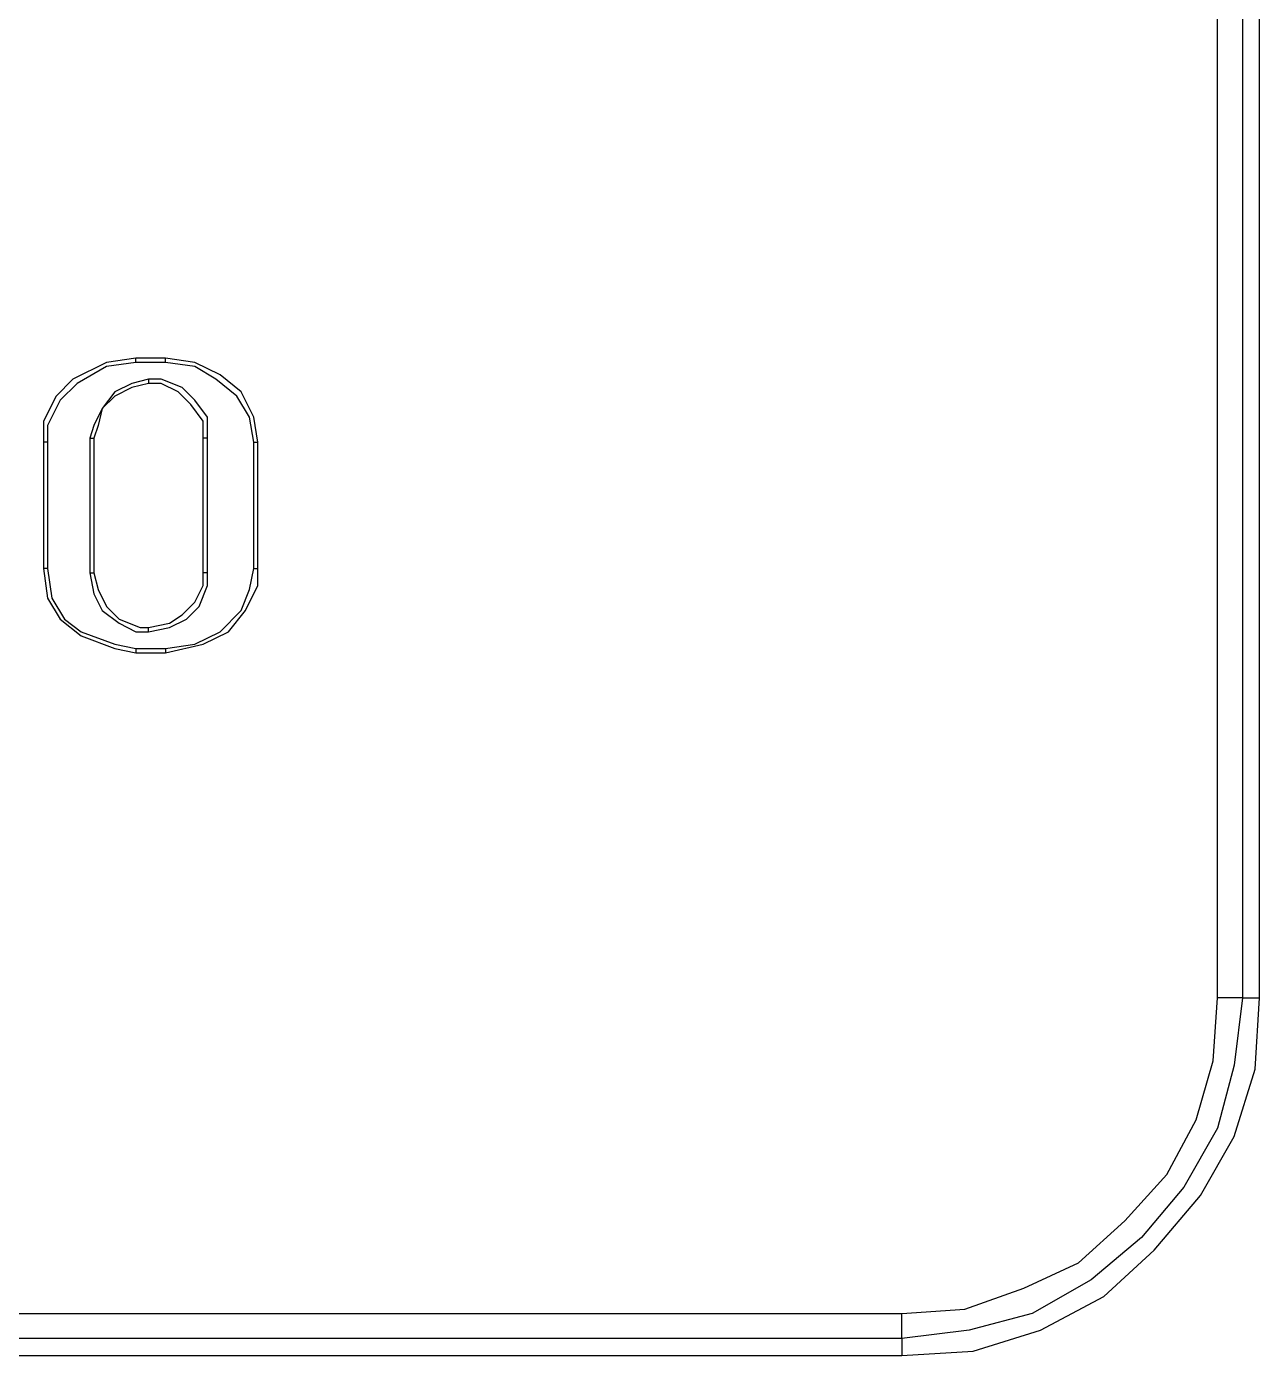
# Model space of a CAD drawing. Header units: centimetres. Extents: x -4.9 to 8, y -12.7 to 4.
# Drawn here: x 2.601 to 3.634, y -8.291 to -7.177 of the extents above; entities that cross this region are included whole.
import ezdxf

# ---------------------------------------------------------------- set-up
doc = ezdxf.new("R2010")
doc.units = ezdxf.units.CM
doc.header["$MEASUREMENT"] = 0
doc.layers.add('Layer 1', color=7, linetype='Continuous')

msp = doc.modelspace()

# ---------------------------------------------------------------- linework, layer by layer
at = {"layer": 'Layer 1', "color": 250, "lineweight": 25}
for points in [[(3.59919, -7.99084), (3.59919, -7.99084), (3.59919, 3.64729), (3.59919, 3.64729)], [(3.62034, 3.64729), (3.62034, 3.64729), (3.62034, -7.99084), (3.62034, -7.99084)], [(3.63445, -7.99084), (3.63445, -7.99084), (3.63445, 3.64729), (3.63445, 3.64729)], [(2.69255, -7.45815), (2.69255, -7.45815), (2.69255, -7.45462), (2.69255, -7.45462)], [(2.71723, -7.45462), (2.71723, -7.45462), (2.69255, -7.45462), (2.69255, -7.45462)], [(2.71723, -7.45815), (2.71723, -7.45815), (2.69255, -7.45815), (2.69255, -7.45815)], [(2.71723, -7.45815), (2.71723, -7.45815), (2.71723, -7.45462), (2.71723, -7.45462)], [(2.70313, -7.47226), (2.70313, -7.47226), (2.70313, -7.47579), (2.70313, -7.47579)], [(2.61845, -7.52518), (2.61845, -7.52518), (2.61494, -7.52518), (2.61494, -7.52518)], [(2.61494, -7.52518), (2.61494, -7.52518), (2.61494, -7.63101), (2.61494, -7.63101)], [(2.61845, -7.52518), (2.61845, -7.52518), (2.61845, -7.63101), (2.61845, -7.63101)], [(2.65373, -7.52165), (2.65373, -7.52165), (2.65373, -7.63454), (2.65373, -7.63454)], [(2.65373, -7.52165), (2.65373, -7.52165), (2.65727, -7.52165), (2.65727, -7.52165)], [(2.65727, -7.52165), (2.65727, -7.52165), (2.65727, -7.63454), (2.65727, -7.63454)], [(2.75252, -7.52165), (2.75252, -7.52165), (2.74898, -7.52165), (2.74898, -7.52165)], [(2.74898, -7.63454), (2.74898, -7.63454), (2.74898, -7.52165), (2.74898, -7.52165)], [(2.75252, -7.63454), (2.75252, -7.63454), (2.75252, -7.52165), (2.75252, -7.52165)], [(2.79132, -7.63101), (2.79132, -7.63101), (2.79132, -7.52518), (2.79132, -7.52518)], [(2.79132, -7.52518), (2.79132, -7.52518), (2.79484, -7.52518), (2.79484, -7.52518)], [(2.79484, -7.63101), (2.79484, -7.63101), (2.79484, -7.52518), (2.79484, -7.52518)], [(2.61845, -7.63101), (2.61845, -7.63101), (2.61494, -7.63101), (2.61494, -7.63101)], [(2.79132, -7.63101), (2.79132, -7.63101), (2.79484, -7.63101), (2.79484, -7.63101)], [(2.65373, -7.63454), (2.65373, -7.63454), (2.65727, -7.63454), (2.65727, -7.63454)], [(2.75252, -7.63454), (2.75252, -7.63454), (2.74898, -7.63454), (2.74898, -7.63454)], [(2.70313, -7.68393), (2.70313, -7.68393), (2.70313, -7.6804), (2.70313, -7.6804)], [(2.69255, -7.69804), (2.69255, -7.69804), (2.71723, -7.69804), (2.71723, -7.69804)], [(2.69255, -7.69804), (2.69255, -7.69804), (2.69255, -7.70157), (2.69255, -7.70157)], [(2.71723, -7.69804), (2.71723, -7.69804), (2.71723, -7.70157), (2.71723, -7.70157)], [(2.69255, -7.70157), (2.69255, -7.70157), (2.71723, -7.70157), (2.71723, -7.70157)], [(3.62034, -7.99084), (3.62034, -7.99084), (3.63445, -7.99084), (3.63445, -7.99084)], [(-4.58527, -8.25543), (-4.58527, -8.25543), (3.33459, -8.25543), (3.33459, -8.25543)], [(3.33459, -8.27659), (3.33459, -8.27659), (-4.58527, -8.27659), (-4.58527, -8.27659)], [(3.33459, -8.27659), (3.33459, -8.27659), (3.33459, -8.29071), (3.33459, -8.29071)], [(-0.21435, -8.29071), (-0.21435, -8.29071), (3.33459, -8.29071), (3.33459, -8.29071)]]:
    msp.add_open_spline(points, degree=3, dxfattribs=at)
for points, knots in [([(2.69255, -7.45462), (2.69255, -7.45462), (2.66784, -7.45815), (2.66784, -7.45815), (2.66784, -7.45815), (2.66784, -7.45815), (2.63963, -7.47226), (2.63963, -7.47226), (2.63963, -7.47226), (2.63963, -7.47226), (2.62552, -7.48637), (2.62552, -7.48637), (2.62552, -7.48637), (2.62552, -7.48637), (2.61494, -7.50754), (2.61494, -7.50754), (2.61494, -7.50754), (2.61494, -7.50754), (2.61494, -7.52518), (2.61494, -7.52518)], [0, 0, 0, 0, 0.1666667, 0.1666667, 0.1666667, 0.1666667, 0.3333333, 0.3333333, 0.3333333, 0.3333333, 0.5, 0.5, 0.5, 0.5, 0.6666667, 0.6666667, 0.6666667, 0.6666667, 1, 1, 1, 1]), ([(2.69255, -7.45815), (2.69255, -7.45815), (2.66784, -7.46168), (2.66784, -7.46168), (2.66784, -7.46168), (2.66784, -7.46168), (2.64316, -7.47579), (2.64316, -7.47579), (2.64316, -7.47579), (2.64316, -7.47579), (2.62905, -7.4899), (2.62905, -7.4899), (2.62905, -7.4899), (2.62905, -7.4899), (2.61845, -7.51107), (2.61845, -7.51107), (2.61845, -7.51107), (2.61845, -7.51107), (2.61845, -7.52518), (2.61845, -7.52518)], [0, 0, 0, 0, 0.1666667, 0.1666667, 0.1666667, 0.1666667, 0.3333333, 0.3333333, 0.3333333, 0.3333333, 0.5, 0.5, 0.5, 0.5, 0.6666667, 0.6666667, 0.6666667, 0.6666667, 1, 1, 1, 1]), ([(2.79484, -7.52518), (2.79484, -7.52518), (2.79132, -7.50401), (2.79132, -7.50401), (2.79132, -7.50401), (2.79132, -7.50401), (2.78073, -7.48284), (2.78073, -7.48284), (2.78073, -7.48284), (2.78073, -7.48284), (2.76309, -7.46873), (2.76309, -7.46873), (2.76309, -7.46873), (2.76309, -7.46873), (2.74193, -7.45815), (2.74193, -7.45815), (2.74193, -7.45815), (2.74193, -7.45815), (2.71723, -7.45462), (2.71723, -7.45462)], [0, 0, 0, 0, 0.1666667, 0.1666667, 0.1666667, 0.1666667, 0.3333333, 0.3333333, 0.3333333, 0.3333333, 0.5, 0.5, 0.5, 0.5, 0.6666667, 0.6666667, 0.6666667, 0.6666667, 1, 1, 1, 1]), ([(2.79132, -7.52518), (2.79132, -7.52518), (2.7878, -7.50401), (2.7878, -7.50401), (2.7878, -7.50401), (2.7878, -7.50401), (2.7772, -7.48637), (2.7772, -7.48637), (2.7772, -7.48637), (2.7772, -7.48637), (2.75957, -7.47226), (2.75957, -7.47226), (2.75957, -7.47226), (2.75957, -7.47226), (2.74193, -7.46168), (2.74193, -7.46168), (2.74193, -7.46168), (2.74193, -7.46168), (2.71723, -7.45815), (2.71723, -7.45815)], [0, 0, 0, 0, 0.1666667, 0.1666667, 0.1666667, 0.1666667, 0.3333333, 0.3333333, 0.3333333, 0.3333333, 0.5, 0.5, 0.5, 0.5, 0.6666667, 0.6666667, 0.6666667, 0.6666667, 1, 1, 1, 1]), ([(2.70313, -7.47226), (2.70313, -7.47226), (2.68902, -7.47579), (2.68902, -7.47579), (2.68902, -7.47579), (2.68902, -7.47579), (2.67491, -7.48284), (2.67491, -7.48284), (2.67491, -7.48284), (2.67491, -7.48284), (2.66432, -7.49696), (2.66432, -7.49696), (2.66432, -7.49696), (2.66432, -7.49696), (2.65727, -7.51107), (2.65727, -7.51107), (2.65727, -7.51107), (2.65727, -7.51107), (2.65373, -7.52165), (2.65373, -7.52165)], [0, 0, 0, 0, 0.1666667, 0.1666667, 0.1666667, 0.1666667, 0.3333333, 0.3333333, 0.3333333, 0.3333333, 0.5, 0.5, 0.5, 0.5, 0.6666667, 0.6666667, 0.6666667, 0.6666667, 1, 1, 1, 1]), ([(2.75252, -7.52165), (2.75252, -7.52165), (2.75252, -7.50401), (2.75252, -7.50401), (2.75252, -7.50401), (2.75252, -7.50401), (2.74193, -7.4899), (2.74193, -7.4899), (2.74193, -7.4899), (2.74193, -7.4899), (2.73134, -7.47932), (2.73134, -7.47932), (2.73134, -7.47932), (2.73134, -7.47932), (2.7137, -7.47226), (2.7137, -7.47226), (2.7137, -7.47226), (2.7137, -7.47226), (2.70313, -7.47226), (2.70313, -7.47226)], [0, 0, 0, 0, 0.1666667, 0.1666667, 0.1666667, 0.1666667, 0.3333333, 0.3333333, 0.3333333, 0.3333333, 0.5, 0.5, 0.5, 0.5, 0.6666667, 0.6666667, 0.6666667, 0.6666667, 1, 1, 1, 1]), ([(2.70313, -7.47579), (2.70313, -7.47579), (2.68902, -7.47932), (2.68902, -7.47932), (2.68902, -7.47932), (2.68902, -7.47932), (2.67491, -7.48637), (2.67491, -7.48637), (2.67491, -7.48637), (2.67491, -7.48637), (2.66432, -7.49696), (2.66432, -7.49696), (2.66432, -7.49696), (2.66432, -7.49696), (2.6608, -7.51107), (2.6608, -7.51107), (2.6608, -7.51107), (2.6608, -7.51107), (2.65727, -7.52165), (2.65727, -7.52165)], [0, 0, 0, 0, 0.1666667, 0.1666667, 0.1666667, 0.1666667, 0.3333333, 0.3333333, 0.3333333, 0.3333333, 0.5, 0.5, 0.5, 0.5, 0.6666667, 0.6666667, 0.6666667, 0.6666667, 1, 1, 1, 1]), ([(2.74898, -7.52165), (2.74898, -7.52165), (2.74898, -7.50754), (2.74898, -7.50754), (2.74898, -7.50754), (2.74898, -7.50754), (2.73841, -7.49343), (2.73841, -7.49343), (2.73841, -7.49343), (2.73841, -7.49343), (2.72782, -7.48284), (2.72782, -7.48284), (2.72782, -7.48284), (2.72782, -7.48284), (2.7137, -7.47579), (2.7137, -7.47579), (2.7137, -7.47579), (2.7137, -7.47579), (2.70313, -7.47579), (2.70313, -7.47579)], [0, 0, 0, 0, 0.1666667, 0.1666667, 0.1666667, 0.1666667, 0.3333333, 0.3333333, 0.3333333, 0.3333333, 0.5, 0.5, 0.5, 0.5, 0.6666667, 0.6666667, 0.6666667, 0.6666667, 1, 1, 1, 1]), ([(2.61494, -7.63101), (2.61494, -7.63101), (2.61845, -7.65571), (2.61845, -7.65571), (2.61845, -7.65571), (2.61845, -7.65571), (2.62905, -7.67334), (2.62905, -7.67334), (2.62905, -7.67334), (2.62905, -7.67334), (2.64668, -7.68746), (2.64668, -7.68746), (2.64668, -7.68746), (2.64668, -7.68746), (2.67491, -7.69804), (2.67491, -7.69804), (2.67491, -7.69804), (2.67491, -7.69804), (2.69255, -7.70157), (2.69255, -7.70157)], [0, 0, 0, 0, 0.1666667, 0.1666667, 0.1666667, 0.1666667, 0.3333333, 0.3333333, 0.3333333, 0.3333333, 0.5, 0.5, 0.5, 0.5, 0.6666667, 0.6666667, 0.6666667, 0.6666667, 1, 1, 1, 1]), ([(2.61845, -7.63101), (2.61845, -7.63101), (2.62198, -7.65571), (2.62198, -7.65571), (2.62198, -7.65571), (2.62198, -7.65571), (2.63257, -7.67334), (2.63257, -7.67334), (2.63257, -7.67334), (2.63257, -7.67334), (2.64668, -7.68393), (2.64668, -7.68393), (2.64668, -7.68393), (2.64668, -7.68393), (2.67491, -7.69451), (2.67491, -7.69451), (2.67491, -7.69451), (2.67491, -7.69451), (2.69255, -7.69804), (2.69255, -7.69804)], [0, 0, 0, 0, 0.1666667, 0.1666667, 0.1666667, 0.1666667, 0.3333333, 0.3333333, 0.3333333, 0.3333333, 0.5, 0.5, 0.5, 0.5, 0.6666667, 0.6666667, 0.6666667, 0.6666667, 1, 1, 1, 1]), ([(2.71723, -7.69804), (2.71723, -7.69804), (2.74193, -7.69451), (2.74193, -7.69451), (2.74193, -7.69451), (2.74193, -7.69451), (2.76309, -7.68393), (2.76309, -7.68393), (2.76309, -7.68393), (2.76309, -7.68393), (2.78073, -7.66629), (2.78073, -7.66629), (2.78073, -7.66629), (2.78073, -7.66629), (2.7878, -7.64865), (2.7878, -7.64865), (2.7878, -7.64865), (2.7878, -7.64865), (2.79132, -7.63101), (2.79132, -7.63101)], [0, 0, 0, 0, 0.1666667, 0.1666667, 0.1666667, 0.1666667, 0.3333333, 0.3333333, 0.3333333, 0.3333333, 0.5, 0.5, 0.5, 0.5, 0.6666667, 0.6666667, 0.6666667, 0.6666667, 1, 1, 1, 1]), ([(2.71723, -7.70157), (2.71723, -7.70157), (2.74898, -7.69451), (2.74898, -7.69451), (2.74898, -7.69451), (2.74898, -7.69451), (2.77016, -7.68393), (2.77016, -7.68393), (2.77016, -7.68393), (2.77016, -7.68393), (2.78427, -7.66629), (2.78427, -7.66629), (2.78427, -7.66629), (2.78427, -7.66629), (2.79484, -7.64512), (2.79484, -7.64512), (2.79484, -7.64512), (2.79484, -7.64512), (2.79484, -7.63101), (2.79484, -7.63101)], [0, 0, 0, 0, 0.1666667, 0.1666667, 0.1666667, 0.1666667, 0.3333333, 0.3333333, 0.3333333, 0.3333333, 0.5, 0.5, 0.5, 0.5, 0.6666667, 0.6666667, 0.6666667, 0.6666667, 1, 1, 1, 1]), ([(2.65373, -7.63454), (2.65373, -7.63454), (2.65727, -7.65218), (2.65727, -7.65218), (2.65727, -7.65218), (2.65727, -7.65218), (2.66432, -7.66629), (2.66432, -7.66629), (2.66432, -7.66629), (2.66432, -7.66629), (2.67843, -7.67687), (2.67843, -7.67687), (2.67843, -7.67687), (2.67843, -7.67687), (2.69255, -7.68393), (2.69255, -7.68393), (2.69255, -7.68393), (2.69255, -7.68393), (2.70313, -7.68393), (2.70313, -7.68393)], [0, 0, 0, 0, 0.1666667, 0.1666667, 0.1666667, 0.1666667, 0.3333333, 0.3333333, 0.3333333, 0.3333333, 0.5, 0.5, 0.5, 0.5, 0.6666667, 0.6666667, 0.6666667, 0.6666667, 1, 1, 1, 1]), ([(2.65727, -7.63454), (2.65727, -7.63454), (2.6608, -7.64865), (2.6608, -7.64865), (2.6608, -7.64865), (2.6608, -7.64865), (2.66784, -7.66276), (2.66784, -7.66276), (2.66784, -7.66276), (2.66784, -7.66276), (2.67843, -7.67334), (2.67843, -7.67334), (2.67843, -7.67334), (2.67843, -7.67334), (2.69607, -7.6804), (2.69607, -7.6804), (2.69607, -7.6804), (2.69607, -7.6804), (2.70313, -7.6804), (2.70313, -7.6804)], [0, 0, 0, 0, 0.1666667, 0.1666667, 0.1666667, 0.1666667, 0.3333333, 0.3333333, 0.3333333, 0.3333333, 0.5, 0.5, 0.5, 0.5, 0.6666667, 0.6666667, 0.6666667, 0.6666667, 1, 1, 1, 1]), ([(2.70313, -7.68393), (2.70313, -7.68393), (2.72077, -7.6804), (2.72077, -7.6804), (2.72077, -7.6804), (2.72077, -7.6804), (2.73488, -7.67334), (2.73488, -7.67334), (2.73488, -7.67334), (2.73488, -7.67334), (2.74545, -7.66276), (2.74545, -7.66276), (2.74545, -7.66276), (2.74545, -7.66276), (2.75252, -7.64512), (2.75252, -7.64512), (2.75252, -7.64512), (2.75252, -7.64512), (2.75252, -7.63454), (2.75252, -7.63454)], [0, 0, 0, 0, 0.1666667, 0.1666667, 0.1666667, 0.1666667, 0.3333333, 0.3333333, 0.3333333, 0.3333333, 0.5, 0.5, 0.5, 0.5, 0.6666667, 0.6666667, 0.6666667, 0.6666667, 1, 1, 1, 1]), ([(2.70313, -7.6804), (2.70313, -7.6804), (2.72077, -7.67687), (2.72077, -7.67687), (2.72077, -7.67687), (2.72077, -7.67687), (2.73134, -7.66982), (2.73134, -7.66982), (2.73134, -7.66982), (2.73134, -7.66982), (2.74193, -7.65923), (2.74193, -7.65923), (2.74193, -7.65923), (2.74193, -7.65923), (2.74898, -7.64512), (2.74898, -7.64512), (2.74898, -7.64512), (2.74898, -7.64512), (2.74898, -7.63454), (2.74898, -7.63454)], [0, 0, 0, 0, 0.1666667, 0.1666667, 0.1666667, 0.1666667, 0.3333333, 0.3333333, 0.3333333, 0.3333333, 0.5, 0.5, 0.5, 0.5, 0.6666667, 0.6666667, 0.6666667, 0.6666667, 1, 1, 1, 1]), ([(3.33459, -8.25543), (3.33459, -8.25543), (3.38752, -8.2519), (3.38752, -8.2519), (3.38752, -8.2519), (3.38752, -8.2519), (3.43691, -8.23426), (3.43691, -8.23426), (3.43691, -8.23426), (3.43691, -8.23426), (3.48277, -8.21309), (3.48277, -8.21309), (3.48277, -8.21309), (3.48277, -8.21309), (3.52157, -8.17782), (3.52157, -8.17782), (3.52157, -8.17782), (3.52157, -8.17782), (3.55684, -8.13901), (3.55684, -8.13901), (3.55684, -8.13901), (3.55684, -8.13901), (3.58155, -8.09315), (3.58155, -8.09315), (3.58155, -8.09315), (3.58155, -8.09315), (3.59566, -8.04376), (3.59566, -8.04376), (3.59566, -8.04376), (3.59566, -8.04376), (3.59919, -7.99084), (3.59919, -7.99084)], [0, 0, 0, 0, 0.1111111, 0.1111111, 0.1111111, 0.1111111, 0.2222222, 0.2222222, 0.2222222, 0.2222222, 0.3333333, 0.3333333, 0.3333333, 0.3333333, 0.4444444, 0.4444444, 0.4444444, 0.4444444, 0.5555556, 0.5555556, 0.5555556, 0.5555556, 0.6666667, 0.6666667, 0.6666667, 0.6666667, 0.7777778, 0.7777778, 0.7777778, 0.7777778, 1, 1, 1, 1]), ([(3.62034, -7.99084), (3.62034, -7.99084), (3.6133, -8.04729), (3.6133, -8.04729), (3.6133, -8.04729), (3.6133, -8.04729), (3.59919, -8.10021), (3.59919, -8.10021), (3.59919, -8.10021), (3.59919, -8.10021), (3.57095, -8.14959), (3.57095, -8.14959), (3.57095, -8.14959), (3.57095, -8.14959), (3.53568, -8.19193), (3.53568, -8.19193), (3.53568, -8.19193), (3.53568, -8.19193), (3.49334, -8.22721), (3.49334, -8.22721), (3.49334, -8.22721), (3.49334, -8.22721), (3.44395, -8.25543), (3.44395, -8.25543), (3.44395, -8.25543), (3.44395, -8.25543), (3.39105, -8.26954), (3.39105, -8.26954), (3.39105, -8.26954), (3.39105, -8.26954), (3.33459, -8.27659), (3.33459, -8.27659)], [0, 0, 0, 0, 0.1111111, 0.1111111, 0.1111111, 0.1111111, 0.2222222, 0.2222222, 0.2222222, 0.2222222, 0.3333333, 0.3333333, 0.3333333, 0.3333333, 0.4444444, 0.4444444, 0.4444444, 0.4444444, 0.5555556, 0.5555556, 0.5555556, 0.5555556, 0.6666667, 0.6666667, 0.6666667, 0.6666667, 0.7777778, 0.7777778, 0.7777778, 0.7777778, 1, 1, 1, 1]), ([(3.33459, -8.29071), (3.33459, -8.29071), (3.39457, -8.28718), (3.39457, -8.28718), (3.39457, -8.28718), (3.39457, -8.28718), (3.45102, -8.26954), (3.45102, -8.26954), (3.45102, -8.26954), (3.45102, -8.26954), (3.50393, -8.24132), (3.50393, -8.24132), (3.50393, -8.24132), (3.50393, -8.24132), (3.54627, -8.20251), (3.54627, -8.20251), (3.54627, -8.20251), (3.54627, -8.20251), (3.58507, -8.15665), (3.58507, -8.15665), (3.58507, -8.15665), (3.58507, -8.15665), (3.6133, -8.10726), (3.6133, -8.10726), (3.6133, -8.10726), (3.6133, -8.10726), (3.63093, -8.05082), (3.63093, -8.05082), (3.63093, -8.05082), (3.63093, -8.05082), (3.63445, -7.99084), (3.63445, -7.99084)], [0, 0, 0, 0, 0.1111111, 0.1111111, 0.1111111, 0.1111111, 0.2222222, 0.2222222, 0.2222222, 0.2222222, 0.3333333, 0.3333333, 0.3333333, 0.3333333, 0.4444444, 0.4444444, 0.4444444, 0.4444444, 0.5555556, 0.5555556, 0.5555556, 0.5555556, 0.6666667, 0.6666667, 0.6666667, 0.6666667, 0.7777778, 0.7777778, 0.7777778, 0.7777778, 1, 1, 1, 1]), ([(3.62034, -7.99084), (3.62034, -7.99084), (3.62034, -7.99084), (3.62034, -7.99084), (3.62034, -7.99084), (3.62034, -7.99084), (3.61682, -7.99084), (3.61682, -7.99084), (3.61682, -7.99084), (3.61682, -7.99084), (3.6133, -7.99084), (3.6133, -7.99084), (3.6133, -7.99084), (3.6133, -7.99084), (3.60977, -7.99084), (3.60977, -7.99084), (3.60977, -7.99084), (3.60977, -7.99084), (3.60623, -7.99084), (3.60623, -7.99084), (3.60623, -7.99084), (3.60623, -7.99084), (3.6027, -7.99084), (3.6027, -7.99084), (3.6027, -7.99084), (3.6027, -7.99084), (3.59919, -7.99084), (3.59919, -7.99084)], [0, 0, 0, 0, 0.125, 0.125, 0.125, 0.125, 0.25, 0.25, 0.25, 0.25, 0.375, 0.375, 0.375, 0.375, 0.5, 0.5, 0.5, 0.5, 0.625, 0.625, 0.625, 0.625, 0.75, 0.75, 0.75, 0.75, 1, 1, 1, 1]), ([(3.33459, -8.27659), (3.33459, -8.27659), (3.33459, -8.27659), (3.33459, -8.27659), (3.33459, -8.27659), (3.33459, -8.27659), (3.33459, -8.27307), (3.33459, -8.27307), (3.33459, -8.27307), (3.33459, -8.27307), (3.33459, -8.26954), (3.33459, -8.26954), (3.33459, -8.26954), (3.33459, -8.26954), (3.33459, -8.26601), (3.33459, -8.26601), (3.33459, -8.26601), (3.33459, -8.26601), (3.33459, -8.26248), (3.33459, -8.26248), (3.33459, -8.26248), (3.33459, -8.26248), (3.33459, -8.25896), (3.33459, -8.25896), (3.33459, -8.25896), (3.33459, -8.25896), (3.33459, -8.25543), (3.33459, -8.25543)], [0, 0, 0, 0, 0.125, 0.125, 0.125, 0.125, 0.25, 0.25, 0.25, 0.25, 0.375, 0.375, 0.375, 0.375, 0.5, 0.5, 0.5, 0.5, 0.625, 0.625, 0.625, 0.625, 0.75, 0.75, 0.75, 0.75, 1, 1, 1, 1])]:
    msp.add_open_spline(points, degree=3, knots=knots, dxfattribs=at)

doc.saveas('drawing.dxf')
